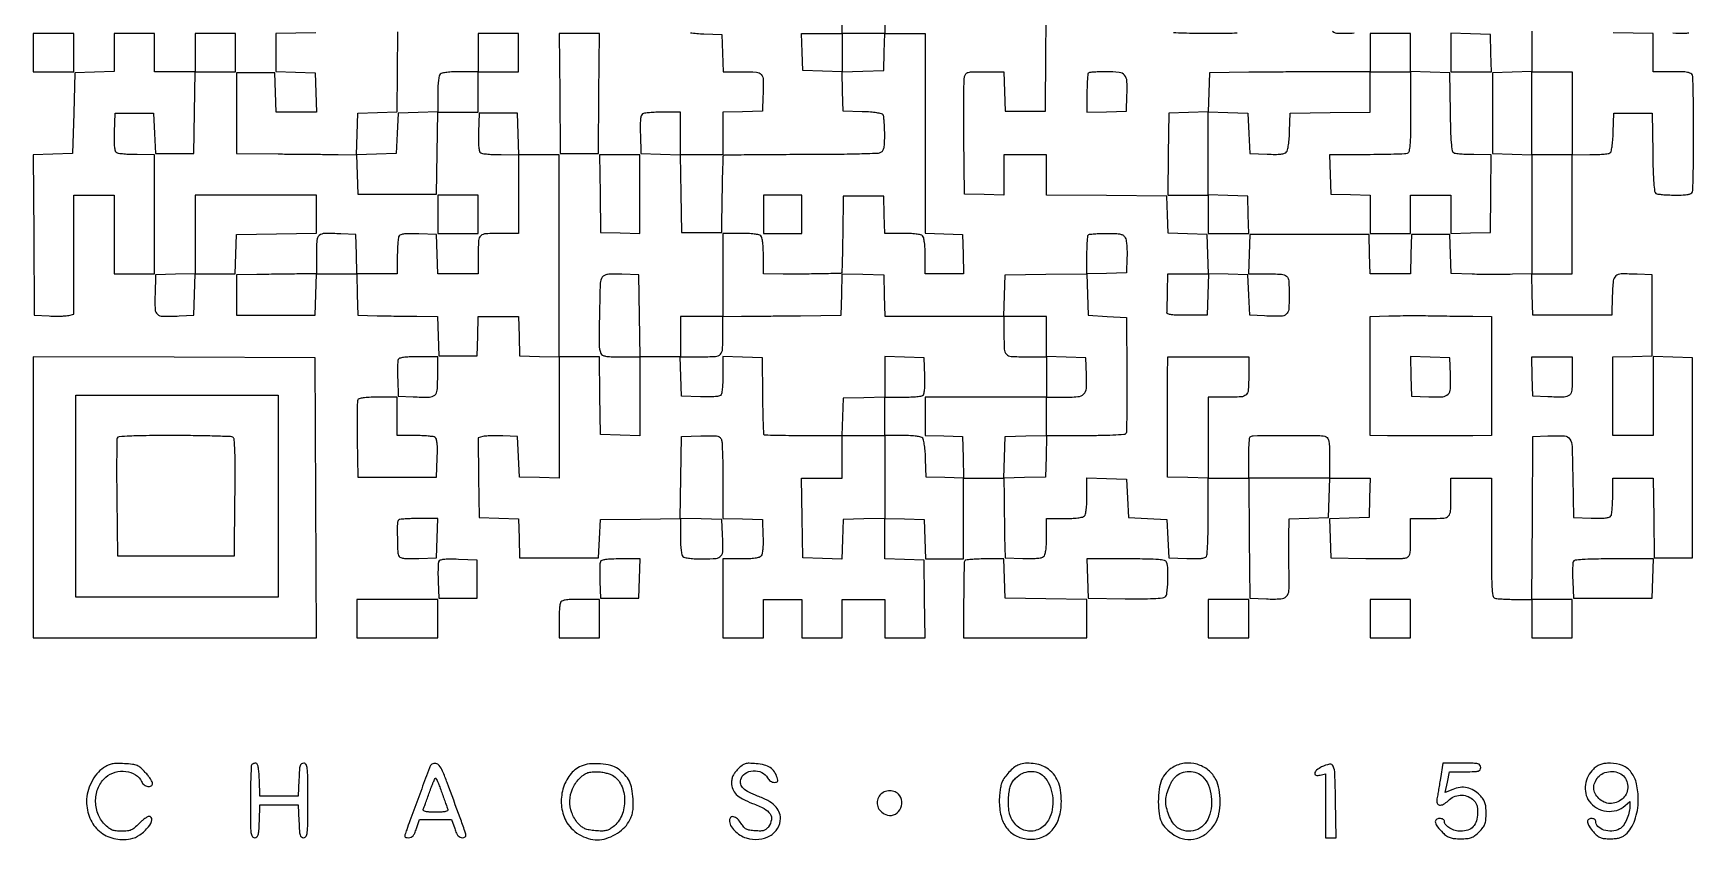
# Model space of a CAD drawing. Extents: x 156 to 936, y 95 to 969.
# Drawn here: x 156 to 936, y 95 to 474 of the extents above; entities that cross this region are included whole.
import ezdxf

# ---------------------------------------------------------------- set-up
doc = ezdxf.new("R2010")
doc.units = 0

msp = doc.modelspace()

# ---------------------------------------------------------------- linework, layer by layer
for points in [[(860, 475.037526), (860, 456.075052), (850.75, 455.787526), (841.5, 455.5), (841.5, 436.5), (841.5, 417.5), (850.75, 417.212474), (860, 416.924948), (860, 389), (860, 361.075052), (850.924009, 360.787526, -0.00535), (846.736868, 360.699708, -0.002938), (841.609681, 360.677176, -0.002928), (836.405461, 360.715366, -0.004679), (831.960666, 360.815626), (822.073315, 361.131251), (821.786657, 370.315626), (821.5, 379.5), (812.5, 379.5), (803.5, 379.5), (803.212474, 370.25), (802.924948, 361), (793.5, 361), (784.075052, 361), (783.787526, 370.25), (783.5, 379.5), (755.5, 379.5), (727.5, 379.5), (727.212474, 370.25), (726.924948, 361), (734.880687, 361, -0.011317), (742.390921, 360.829994, -0.174628), (744.743547, 359.86009, -0.19609), (745.799448, 357.655815, -0.014866), (746, 350.912063, -0.017236), (745.770163, 344.246707, -0.203074), (744.621507, 341.98339, -0.175386), (742.110054, 341.057469, -0.012267), (734.479083, 341.199088), (727.5, 341.5), (727, 351), (726.5, 360.5), (717.287036, 360.787036), (708.074071, 361.074071), (707.787036, 370.287036), (707.5, 379.5), (698.288393, 379.787018), (689.076786, 380.074036), (688.788393, 388.787018), (688.5, 397.5), (660.25, 397.765573), (632, 398.031147), (632, 407.515573), (632, 417), (622, 417), (612, 417), (612, 407.462474), (612, 397.924948), (602.75, 398.212474), (593.5, 398.5), (593.219059, 425, -0.002017), (593.151296, 435.317487, -0.002973), (593.182205, 444.376562, -0.001377), (593.275634, 452.089955, -0.056278), (593.488111, 453.75, -0.122107), (594.145104, 455.003531, -0.154287), (595.262685, 455.67173, -0.053479), (597.441204, 455.947367, -0.00475), (602.981526, 456), (611.924948, 456), (612.212474, 446.75), (612.5, 437.5), (622, 437.5), (631.5, 437.5), (631.715189, 465.239685), (631.930378, 492.97937)], [(288.75, 474.227935), (270, 473.955869), (270, 465.015461), (270, 456.075052), (279.25, 455.787526), (288.5, 455.5), (288.787526, 446.25), (289.075052, 437), (279.575052, 437), (270.075052, 437), (269.787526, 446.25), (269.5, 455.5), (260.5, 455.5), (251.5, 455.5), (251.5, 436.5), (251.5, 417.5), (271, 417.336408, -0.00006), (279.104656, 417.267438, -0.000058), (287.331164, 417.195489, -0.000057), (294.593357, 417.130307, -0.000207), (299.212474, 417.086408), (307.924948, 417), (308.212474, 407.75), (308.5, 398.5), (327, 398.5), (345.5, 398.5), (345.771593, 417.75), (346.043186, 437), (355.521593, 437), (365, 437), (365, 446.5), (365, 456), (374.5, 456), (384, 456), (384, 465), (384, 474), (374.5, 474), (365, 474), (365, 465), (365, 456), (356.7, 456, 0.011084), (353.171507, 455.92177, 0.020332), (350.306878, 455.677711, 0.021091), (348.139671, 455.310542, 0.144849), (347.2, 454.8, 0.144682), (346.689961, 453.861987, 0.021131), (346.322617, 451.701269, 0.02038), (346.078344, 448.847487, 0.011159), (346, 445.337526), (346, 437.075052), (336.75, 436.787526), (327.5, 436.5), (327, 427), (326.5, 417.5), (317.21333, 417.211989), (307.926659, 416.923978), (308.21333, 426.711989), (308.5, 436.5), (317.738011, 436.787367), (326.976023, 437.074734), (327.238011, 474.787367)], [(464.6893, 474.326921, 0.015296), (467.716006, 473.987154, 0.011615), (471.049836, 473.793676), (479.5, 473.5), (479.788933, 464.75), (480.077866, 456), (489.019881, 456, -0.01697), (495.739949, 455.771859, -0.202456), (498.011948, 454.625229, -0.176238), (498.94211, 452.11613, -0.012302), (498.800912, 444.479083), (498.5, 437.5), (489.25, 437.212474), (480, 436.924948), (480, 426.962474), (480, 417), (470, 417), (460, 417), (460, 427), (460, 437), (451.75, 436.984687, 0.009158), (448.496014, 436.919039, 0.01219), (445.544105, 436.733216, 0.009524), (443.10652, 436.473134, 0.110447), (442.208654, 436.150117, 0.190691), (441.608404, 435.324421, 0.03736), (441.278743, 433.481964, 0.025891), (441.136581, 430.674656, 0.007874), (441.208654, 426.41543), (441.5, 417.5), (450.727585, 417.212771), (459.955171, 416.925542), (460.227585, 398.712771), (460.5, 380.5), (470, 380.5), (479.5, 380.5), (479.700091, 398.366758, -0.002432), (479.81066, 405.249918, -0.003896), (479.979373, 411.123123, -0.00087), (480.175973, 416.260369, -0.188539), (480.369858, 416.703192, -0.195354), (480.825264, 416.895492, -0.00023), (491.216605, 417.033076, -0.002009), (502.877377, 417.135233, -0.001229), (516.63541, 417.166659, 0.002269), (531.039407, 417.229536, 0.004084), (542.850629, 417.4312, 0.001516), (552.698849, 417.709714, 0.115533), (554.215643, 418.115409, 0.135108), (555.124563, 418.979268, 0.085441), (555.659187, 420.350517, 0.042637), (555.924705, 422.627955, 0.008206), (555.984687, 426.785184, 0.009175), (555.922802, 429.828105, 0.012212), (555.748365, 432.588594, 0.009545), (555.504411, 434.867996, 0.110558), (555.201688, 435.707902, 0.195149), (554.447011, 436.24575, 0.020215), (552.262875, 436.673305, 0.020298), (549.292364, 437.008289, 0.009786), (545.467001, 437.207902), (536.5, 437.5), (536.212959, 446.713341), (535.925919, 455.926682), (545.712959, 456.213341), (555.5, 456.5), (555.788933, 465.25), (556.077866, 474), (565.538933, 474), (575, 474), (575, 427.038933), (575, 380.077866), (583.75, 379.788933), (592.5, 379.5), (592.787526, 370.25), (593.075052, 361), (584.037526, 361), (575, 361), (575, 369.3, 0.011084), (574.92177, 372.828493, 0.020332), (574.677711, 375.693122, 0.021091), (574.310542, 377.860329, 0.144849), (573.8, 378.8, 0.144676), (572.86205, 379.31002, 0.021133), (570.701574, 379.67737, 0.020382), (567.8482, 379.921652, 0.011162), (564.338933, 380), (556.077866, 380), (555.788933, 388.75), (555.5, 397.5), (546, 397.5), (536.5, 397.5), (536.27013, 379.603463, -0.001395), (536.162551, 372.722929, -0.002275), (536.028434, 366.886185, -0.000296), (535.882563, 361.699306, -0.193938), (535.77013, 361.441907, -0.19077), (535.148967, 361.180133, -0.000563), (526.195444, 360.994742, -0.003548), (517.05663, 360.880676, -0.003965), (508.25, 360.903093), (499, 361), (499, 369.3, 0.011084), (498.92177, 372.828493, 0.020332), (498.677711, 375.693122, 0.021091), (498.310542, 377.860329, 0.144849), (497.8, 378.8, 0.144849), (496.860329, 379.310542, 0.021091), (494.693122, 379.677711, 0.020332), (491.828493, 379.92177, 0.011084), (488.3, 380), (480, 380), (480, 360.5), (480, 341), (470, 341), (460, 341), (460, 331.5), (460, 322), (450.521593, 322), (441.043186, 322), (440.771593, 341.25), (440.5, 360.5), (432.520365, 360.796198, 0.007825), (428.193453, 360.889038, 0.040111), (425.800071, 360.7107, 0.077992), (424.305331, 360.231523, 0.118939), (423.270365, 359.355068, 0.151297), (422.338894, 356.644977, 0.003049), (421.977807, 341.993852, 0.004379), (421.838367, 327.742101, 0.092118), (422.606989, 323.581787, 0.192406), (423.346128, 322.782907, 0.06988), (424.845898, 322.311531, 0.034532), (427.428287, 322.062976, 0.00673), (432.106989, 322), (441, 322), (441, 303.462474), (441, 284.924948), (431.75, 285.212474), (422.5, 285.5), (422.227441, 303.75), (421.954883, 322), (412.477441, 322), (403, 322), (403, 369.5), (403, 417), (393.536212, 417), (384.072424, 417), (383.786212, 426.75), (383.5, 436.5), (374.5, 436.5), (365.5, 436.5), (365.208654, 427.58457, 0.007874), (365.136581, 423.325344, 0.025891), (365.278743, 420.518036, 0.03736), (365.608404, 418.675579, 0.190691), (366.208654, 417.849883, 0.110447), (367.10652, 417.526866, 0.009524), (369.544105, 417.266784, 0.01219), (372.496014, 417.080961, 0.009158), (375.75, 417.015313), (384, 417), (384, 398.5), (384, 380), (376.081787, 380, 0.01141), (368.599988, 379.829247, 0.175208), (366.252746, 378.85745, 0.195511), (365.199638, 376.650479, 0.014768), (365, 369.893011), (365, 361), (355.537526, 361), (346.075052, 361), (345.787526, 370.25), (345.5, 379.5), (337.085653, 379.793098, 0.008519), (333.085459, 379.864234, 0.027159), (330.4185, 379.721251, 0.039341), (328.659703, 379.389362, 0.187221), (327.850966, 378.793098, 0.110402), (327.527533, 377.894283, 0.00954), (327.267102, 375.45641, 0.012203), (327.081041, 372.504112, 0.00917), (327.015313, 369.25), (327, 361), (317.537526, 361), (308.075052, 361), (307.787526, 370.25), (307.5, 379.5), (300.520917, 379.800912, 0.012322), (292.88044, 379.941866, 0.176722), (290.372662, 379.009281, 0.202101), (289.227183, 376.732324, 0.01682), (289, 369.980948), (289, 361), (279.75, 360.920976, 0.00076), (275.521955, 360.878425, 0.000437), (270.426563, 360.814941, 0.000437), (265.307432, 360.742215, 0.000729), (261, 360.670976), (251.5, 360.5), (251.5, 351), (251.5, 341.5), (270, 341.5), (288.5, 341.5), (288.786212, 351.25), (289.072424, 361), (298.5, 361), (307.927576, 361), (308.213788, 351.25), (308.5, 341.5), (317.5, 341.301866, 0.001393), (321.645789, 341.222149, 0.00077), (326.709289, 341.146698, 0.000768), (331.84044, 341.086028, 0.001237), (336.212474, 341.051866), (345.924948, 341), (346.212474, 331.75), (346.5, 322.5), (355.5, 322.5), (364.5, 322.5), (364.787526, 331.75), (365.075052, 341), (374.5, 341), (383.924948, 341), (384.212474, 331.75), (384.5, 322.5), (393.75, 322.212474), (403, 321.924948), (403.080423, 313.212474, -0.001653), (403.122706, 306.076535, -0.000861), (403.130692, 297.179914, -0.000725), (403.106343, 286.476613, -0.00043), (403.047833, 273.712474), (403, 264.924948), (393.75, 265.212474), (384.5, 265.5), (384, 275), (383.5, 284.5), (376.520917, 284.800912, 0.008706), (373.680843, 284.873856, 0.009468), (370.918403, 284.844384, 0.00902), (368.556998, 284.731795, 0.045086), (367.248942, 284.526345), (364.95605, 283.950865), (365.228025, 265.225433), (365.5, 246.5), (374.712964, 246.212964), (383.925929, 245.925929), (384.212964, 236.712964), (384.5, 227.5), (403, 227.5), (421.5, 227.5), (422, 236.5), (422.5, 245.5), (441.25, 245.772065), (460, 246.044131), (460, 237.722065, 0.011041), (460.078163, 234.182675, 0.020303), (460.322097, 231.311666, 0.021068), (460.689163, 229.140642, 0.144947), (461.2, 228.2, 0.144765), (462.13883, 227.689713, 0.021112), (464.302742, 227.322455, 0.020356), (467.161864, 227.078287, 0.011122), (470.680948, 227, 0.019851), (476.870585, 227.245842, 0.208391), (479.057255, 228.41302, 0.16774), (479.945821, 230.947407, 0.01198), (479.800912, 238.520917), (479.5, 245.5), (469.728535, 245.786471), (459.95707, 246.072942), (460.228535, 265.286471), (460.5, 284.5), (469.623991, 284.785858, -0.004285), (475.398272, 284.917242, -0.054247), (477.560515, 284.712934, -0.162901), (478.673438, 284.067468, -0.115643), (479.360337, 282.785858, -0.054555), (479.603765, 281.204527, -0.002911), (479.796823, 276.115307, -0.004537), (479.936529, 270.047472, -0.003288), (479.986345, 263.287526), (480, 246.075052), (489.25, 245.787526), (498.5, 245.5), (498.793771, 237.655204, -0.01153), (498.842502, 234.264652, -0.021342), (498.701133, 231.514748, -0.023545), (498.405224, 229.431833, -0.126804), (497.921326, 228.405204, -0.145524), (496.939147, 227.748928, -0.03848), (495.078343, 227.326735, -0.027148), (492.342652, 227.0746, -0.009406), (488.377555, 227), (480, 227), (480, 208.5), (480, 190), (489.5, 190), (499, 190), (499, 199), (499, 208), (508, 208), (517, 208), (517, 199), (517, 190), (526.5, 190), (536, 190), (536, 199), (536, 208), (546, 208), (556, 208), (556, 199), (556, 190), (565.494458, 190), (574.988916, 190), (574.744458, 208.25), (574.5, 226.5), (565.25, 226.787526), (556, 227.075052), (556, 236.575052), (556, 246.075052), (565.25, 245.787526), (574.5, 245.5), (574.787526, 236.25), (575.075052, 227), (584.037526, 227), (593, 227), (593, 246), (593, 265), (602.5, 265), (612, 265), (612.076575, 256.25, 0.00075), (612.118276, 252.181789, 0.000396), (612.181599, 247.132812, 0.000394), (612.254569, 241.965308, 0.000608), (612.326575, 237.5), (612.5, 227.5), (620.84692, 227.207992, 0.010573), (624.47591, 227.15782, 0.020484), (627.373366, 227.297825, 0.022589), (629.549085, 227.592049, 0.128993), (630.59692, 228.080436, 0.145743), (631.251816, 229.061457, 0.038314), (631.673381, 230.924009, 0.02709), (631.925388, 233.660607, 0.009416), (632, 237.622445), (632, 246), (640.3, 246, 0.011084), (643.828493, 246.07823, 0.020332), (646.693122, 246.322289, 0.021091), (648.860329, 246.689458, 0.144849), (649.8, 247.2, 0.145015), (650.311042, 248.141321, 0.021051), (650.678036, 250.315021, 0.020283), (650.921884, 253.190499, 0.01101), (651, 256.737526), (651, 265.075052), (660.25, 264.787526), (669.5, 264.5), (670, 255.5), (670.5, 246.5), (679.5, 246), (688.5, 245.5), (689, 236.5), (689.5, 227.5), (697.914347, 227.206902, 0.008519), (701.914541, 227.135766, 0.027159), (704.5815, 227.278749, 0.039341), (706.340297, 227.610638, 0.187221), (707.149034, 228.206902, 0.128063), (707.478379, 229.232967, 0.002999), (707.732898, 234.334215, 0.006444), (707.919379, 240.354355, 0.004304), (707.984687, 247.25), (708, 265), (717.484427, 265), (726.968853, 265), (727.234427, 236.75), (727.5, 208.5), (735.344796, 208.206229, 0.020896), (742.122142, 208.235747, 0.194263), (744.730576, 209.431674, 0.179666), (745.887427, 212.155544, 0.017424), (745.969406, 219.448425, -0.002876), (745.896252, 223.545564, -0.001737), (745.854364, 228.400389, -0.00174), (745.846291, 233.223016, -0.003053), (745.877856, 237.212474), (746, 245.924948), (755.25, 246.212474), (764.5, 246.5), (764.787526, 255.75), (765.075052, 265), (774.575052, 265), (784.075052, 265), (783.787526, 255.75), (783.5, 246.5), (774.212977, 246.211984), (764.925954, 245.923969), (765.212977, 236.711984), (765.5, 227.5), (782, 227.214485, 0.003332), (788.484344, 227.145502, 0.004581), (794.314063, 227.175744, 0.002978), (799.202744, 227.275019, 0.053901), (800.75, 227.483537, 0.122326), (802.003755, 228.144405, 0.153829), (802.67193, 229.266745, 0.053257), (802.947427, 231.4538, 0.004723), (803, 237.019052), (803, 246), (811.893011, 246, 0.014768), (818.650479, 246.199638, 0.195511), (820.85745, 247.252746, 0.175208), (821.829247, 249.599988, 0.01141), (822, 257.081787), (822, 265), (831.5, 265), (841, 265), (841, 237.106989, 0.001482), (841.047441, 221.102837, 0.01238), (841.269618, 213.864913, 0.020733), (841.66906, 209.7558, 0.273), (842.581787, 208.606989, 0.06844), (843.599719, 208.368926, 0.007317), (846.0249, 208.178303, 0.008902), (848.933927, 208.044385, 0.00705), (852.081787, 208), (860, 208), (860, 199), (860, 190), (869.5, 190), (879, 190), (879, 199), (879, 208), (869.488117, 208), (859.976235, 208), (860.238117, 246.25), (860.5, 284.5), (867.479083, 284.800912, -0.020449), (875.375868, 284.818265, -0.253026), (877.874462, 283.339682, -0.128108), (878.893739, 279.873171, -0.004158), (879.227984, 265.236474), (879.5, 246.5), (887.914347, 246.206902, 0.008519), (891.914541, 246.135766, 0.027159), (894.5815, 246.278749, 0.039341), (896.340297, 246.610638, 0.187221), (897.149034, 247.206902, 0.110402), (897.472467, 248.105717, 0.00954), (897.732898, 250.54359, 0.012203), (897.918959, 253.495888, 0.00917), (897.984687, 256.75), (898, 265), (907.477935, 265), (916.955869, 265), (917.227935, 246.25), (917.5, 227.5), (926.5, 227.5), (935.5, 227.5), (935.5, 274.5), (935.5, 321.5), (926.25, 321.787526), (917, 322.075052), (917, 303.537526), (917, 285), (907.5, 285), (898, 285), (898, 303.462474), (898, 321.924948), (907.25, 322.212474), (916.5, 322.5), (916.5, 341.5), (916.5, 360.5), (909.520917, 360.800912, 0.012739), (901.942653, 360.934395, 0.177046), (899.421808, 359.990355, 0.194277), (898.223546, 357.678762, 0.015844), (897.787398, 350.740334), (897.5, 341.5), (879, 341.5), (860.5, 341.5), (860.213788, 351.25), (859.927576, 361), (869.463788, 361), (879, 361), (879, 389), (879, 417), (887.25, 417.015313, 0.008591), (890.498009, 417.077158, 0.011595), (893.431384, 417.251635, 0.008743), (895.855762, 417.495093, 0.112618), (896.707902, 417.798312, 0.195149), (897.24575, 418.552989, 0.020215), (897.673305, 420.737125, 0.020298), (898.008289, 423.707636, 0.009786), (898.207902, 427.532999), (898.5, 436.5), (907.5, 436.5), (916.5, 436.5), (916.773353, 418.044584, 0.003561), (916.964479, 409.331725, 0.012194), (917.267063, 403.675066, 0.01105), (917.657029, 399.785498, 0.224357), (918.273353, 398.809897, 0.109744), (919.121622, 398.502801, 0.009848), (921.384807, 398.255038, 0.01244), (924.126261, 398.078059, 0.009397), (927.143011, 398.015313, 0.008442), (931.089976, 398.074048, 0.038989), (933.35885, 398.323953, 0.076097), (934.70187, 398.798337, 0.180148), (935.393011, 399.581787, 0.085046), (935.637788, 400.809962, 0.001226), (935.821697, 408.288375, 0.003341), (935.956075, 416.983826, 0.002193), (936, 427, 0.002193), (935.956075, 437.016174, 0.003341), (935.821697, 445.711625, 0.001226), (935.637788, 453.190038, 0.085046), (935.393011, 454.418213, 0.192406), (934.653872, 455.217093, 0.06988), (933.154102, 455.688469, 0.034532), (930.571713, 455.937024, 0.00673), (925.893011, 456), (917, 456), (917, 464.977935), (917, 473.955869), (898.25, 474.227935)], [(691.586933, 474.415753, 0.002374), (696.353209, 474.236285, 0.004711), (701.982808, 474.104158, 0.003223), (708.377518, 474.055569, 0.003608), (716.721004, 474.106169, 0.01609), (721.611516, 474.328641, 0.022734)], [(766.378493, 474.98339, 0.175386), (768.889946, 474.057469, 0.012267), (776.520917, 474.199088)], [(926.221282, 474.211486, 0.004535), (931.728472, 474.079291, 0.056856), (933.798556, 474.284191, 0.168763)]]:
    msp.add_lwpolyline(points, format="xyb")
msp.add_lwpolyline([(556, 483.952771), (556, 474), (546, 474), (536, 474), (536, 464.962474), (536, 455.924948), (526.75, 456.212474), (517.5, 456.5), (517.211067, 465.25), (516.922134, 474), (526.424855, 474), (535.927576, 474), (536.213788, 483.75)])
for points in [[(194, 465.037526), (194, 456.075052), (184.75, 455.787526), (175.5, 455.5), (175, 436.5), (174.5, 417.5), (165.238012, 417.212316), (155.976023, 416.924631), (156.238012, 379.212316), (156.5, 341.5), (163.479083, 341.199088, 0.008627), (166.317546, 341.125736, 0.009416), (169.075142, 341.153996, 0.00895), (171.430652, 341.264735, 0.045288), (172.729083, 341.46814), (175, 342.038104), (175, 370.019052), (175, 398), (184.5, 398), (194, 398), (194, 379.5), (194, 361), (203.5, 361), (213, 361), (213, 389), (213, 417), (204.75, 417.015313, -0.009158), (201.496014, 417.080961, -0.01219), (198.544105, 417.266784, -0.009524), (196.10652, 417.526866, -0.110447), (195.208654, 417.849883, -0.190691), (194.608404, 418.675579, -0.03736), (194.278743, 420.518036, -0.025891), (194.136581, 423.325344, -0.007874), (194.208654, 427.58457), (194.5, 436.5), (203.5, 436.5), (212.5, 436.5), (213, 427), (213.5, 417.5), (222.5, 417.5), (231.5, 417.5), (231.771593, 436.75), (232.043186, 456), (241.521593, 456), (251, 456), (251, 465), (251, 474), (241.5, 474), (232, 474), (232, 465), (232, 456), (222.5, 456), (213, 456), (213, 465), (213, 474), (203.5, 474), (194, 474)], [(784, 465), (784, 456), (764.75, 455.960052, 0.000708), (756.038648, 455.92963, 0.000428), (745.720312, 455.870136, 0.000429), (735.473211, 455.793482, 0.000754), (727, 455.710052), (708.5, 455.5), (708.212964, 446.287036), (707.925929, 437.074071), (698.712964, 436.787036), (689.5, 436.5), (689.228407, 417.25), (688.956814, 398), (698.478407, 398), (708, 398), (708, 389), (708, 380), (717.538933, 380), (727.077866, 380), (726.788933, 388.75), (726.5, 397.5), (717.25, 397.787526), (708, 398.075052), (708, 417.575052), (708, 437.075052), (717.25, 436.787526), (726.5, 436.5), (727, 427), (727.5, 417.5), (735.596055, 417.212045, 0.009286), (739.457614, 417.146465, 0.027996), (742.085746, 417.297926, 0.040696), (743.859712, 417.648101, 0.151604), (744.802379, 418.261881, 0.125475), (745.25258, 419.210577, 0.012743), (745.672773, 421.688932, 0.015307), (746.01277, 424.715916, 0.011626), (746.206324, 428.049836), (746.5, 436.5), (765.25, 436.772065), (784, 437.044131), (784, 446.522065), (784, 456), (793.5, 456), (803, 456), (803, 437.106989, -0.002389), (802.949213, 426.478191, -0.017848), (802.721037, 421.438886, -0.035117), (802.291215, 418.61679, -0.25083), (801.418213, 417.606989, -0.081426), (800.244199, 417.364216, -0.002387), (795.173452, 417.178303, -0.004731), (789.183883, 417.044048, -0.003237), (782.380687, 417), (764.924948, 417), (765.212474, 407.75), (765.5, 398.5), (774.75, 398.212474), (784, 397.924948), (784, 388.962474), (784, 380), (793.5, 380), (803, 380), (803, 389), (803, 398), (812.5, 398), (822, 398), (822, 388.962474), (822, 379.924948), (831.25, 380.212474), (840.5, 380.5), (840.732973, 398.75), (840.965946, 417), (832.732973, 417.015313, -0.008737), (829.490147, 417.078013, -0.011749), (826.558108, 417.255038, -0.008944), (824.135479, 417.502243, -0.112062), (823.273353, 417.809897, -0.224357), (822.657029, 418.785498, -0.01105), (822.267063, 422.675066, -0.012194), (821.964479, 428.331725, -0.003561), (821.773353, 437.044584), (821.5, 455.5), (812.25, 455.787526), (803, 456.075052), (803, 465.037526), (803, 474), (793.5, 474), (784, 474)], [(651.666667, 455.333333, 0.174822), (651.400781, 454.767459, 0.00583), (651.195833, 452.256685, 0.010438), (651.048332, 449.243385, 0.007009), (651, 445.795808), (651, 436.924948), (660.25, 437.212474), (669.5, 437.5), (669.793496, 444.734468, 0.020454), (669.791092, 451.502124, 0.168485), (668.679164, 454.326198, 0.190375), (666.129947, 455.671624, 0.027351), (660.131483, 456, 0.007967), (657.095155, 455.951616, 0.011682), (654.428206, 455.804167, 0.007179), (652.220445, 455.598354, 0.171164)], [(232, 379.537526), (232, 361.075052), (222.75, 360.787526), (213.5, 360.5), (213.21285, 351.278376, 0.015937), (213.218029, 344.311888, 0.205359), (214.296927, 342.006436, 0.182581), (216.775708, 341.054051, 0.012183), (224.520917, 341.199088), (231.5, 341.5), (231.786212, 351.25), (232.072424, 361), (241.498686, 361), (250.924948, 361), (251.212474, 370.25), (251.5, 379.5), (270.25, 379.772065), (289, 380.044131), (289, 389.022065), (289, 398), (260.5, 398), (232, 398)], [(669.008312, 377.984468, -0.085886), (669.410016, 376.772475, -0.016005), (669.683915, 374.435874, -0.016723), (669.826685, 371.651967, -0.014587), (669.793496, 368.734468), (669.5, 361.5), (660.214246, 361.212001), (650.928493, 360.924002), (651.214246, 351.212001), (651.5, 341.5), (660.5, 341), (669.5, 340.5), (669.766679, 313.566679, -0.003058), (669.80599, 303.179285, -0.004859), (669.698851, 294.288851, -0.00132), (669.510487, 286.573096, -0.191892), (669.16129, 285.76129, -0.184317), (668.37688, 285.410189, -0.002707), (663.225883, 285.147785, -0.006982), (657.18409, 284.957279, -0.004502), (650.180254, 284.897366), (632.071284, 284.90551), (631.785642, 275.202755), (631.5, 265.5), (621.713346, 265.213346), (611.926692, 264.926692), (612.213346, 274.713346), (612.5, 284.5), (622.25, 284.786212), (632, 285.072424), (632, 294.036212), (632, 303), (603.5, 303), (575, 303), (575, 294.038933), (575, 285.077866), (583.75, 284.788933), (592.5, 284.5), (592.786688, 274.710532), (593.073376, 264.921064), (584.286688, 265.210532), (575.5, 265.5), (575.206324, 273.950164, 0.011302), (575.015093, 277.281363, 0.014976), (574.682026, 280.299919, 0.012295), (574.271826, 282.772011, 0.126595), (573.833879, 283.700164, 0.156365), (572.913227, 284.287489, 0.030268), (570.952749, 284.679019, 0.024242), (568.171204, 284.92478, 0.009913), (564.377555, 285), (556, 285), (556, 265.536212), (556, 246.072424), (546.25, 245.786212), (536.5, 245.5), (536.211984, 236.212977), (535.923969, 226.925954), (526.711984, 227.212977), (517.5, 227.5), (517.227935, 246.25), (516.955869, 265), (526.477935, 265), (536, 265), (536, 274.952771), (536, 284.905542), (517.888707, 284.897397, -0.002169), (510.915209, 284.924514, -0.003493), (504.974352, 285.014899, -0.000693), (499.75615, 285.137992, -0.192431), (499.357827, 285.30884, -0.189139), (499.184118, 285.706833, -0.0007), (498.997127, 290.859123, -0.003489), (498.833363, 296.727201, -0.002168), (498.71912, 303.614214), (498.5, 321.5), (489.25, 321.787526), (480, 322.075052), (479.984687, 313.787526, -0.009118), (479.919042, 310.519159, -0.012148), (479.733216, 307.555128, -0.009469), (479.47317, 305.107413, -0.110589), (479.150117, 304.208654, -0.190691), (478.324421, 303.608404, -0.03736), (476.481964, 303.278743, -0.025891), (473.674656, 303.136581, -0.007874), (469.41543, 303.208654), (460.5, 303.5), (460.212474, 312.75), (459.924948, 322), (469.355485, 322, 0.013197), (476.541333, 322.189698, 0.190437), (478.817374, 323.231208, 0.181487), (479.822885, 325.568899, 0.011786), (480, 333.081787), (480, 341), (488.75, 341.060367, 0.00041), (493.35831, 341.095943, 0.000117), (500.510938, 341.158706, 0.000118), (508.584007, 341.23334, 0.000125), (516.5, 341.310367), (535.5, 341.5), (535.786643, 351.28577), (536.073287, 361.07154), (545.786643, 360.78577), (555.5, 360.5), (555.785619, 350.79918), (556.071238, 341.098361), (584, 341.098361), (611.928762, 341.098361), (612.214381, 350.79918), (612.5, 360.5), (631.75, 360.771593), (651, 361.043186), (651, 369.854926, -0.007056), (651.048334, 373.279838, -0.010499), (651.195833, 376.274051, -0.005895), (651.400825, 378.768061, -0.174644), (651.666667, 379.333333, -0.171164), (652.220445, 379.598354, -0.007179), (654.428206, 379.804167, -0.011682), (657.095155, 379.951616, -0.007967), (660.131483, 380, -0.007548), (664.548122, 379.933322, -0.048307), (666.765464, 379.650803, -0.102816), (668.085435, 379.048339, -0.112042)], [(707.786212, 351.25), (707.5, 341.5), (698, 341.5, -0.00655), (693.429228, 341.559877, -0.026507), (690.652421, 341.780263, -0.043642), (689.005201, 342.147631, -0.349233), (688.6, 342.75, 0.012783), (688.645719, 343.591687, 0.000766), (688.714688, 346.129687, 0.001149), (688.785256, 349.15307, 0.000848), (688.85, 352.5), (689, 361), (698.536212, 361), (708.072424, 361)], [(612, 333.081787, 0.011759), (612.176663, 325.570915, 0.18106), (613.179831, 323.232644, 0.19079), (615.45107, 322.190353, 0.013298), (622.606989, 322), (632, 322), (632, 312.5), (632, 303), (639.80887, 303, 0.02007), (646.711576, 303.277182, 0.172538), (649.484212, 304.521953, 0.188489), (650.7176, 307.179672, 0.024754), (650.796198, 313.520365), (650.5, 321.5), (641.25, 321.787526), (632, 322.075052), (632, 331.537526), (632, 341), (622, 341), (612, 341)], [(832.25, 341.052225), (841, 341), (841, 313), (841, 285), (832.25, 284.905604, -0.001965), (824.436807, 284.852015, -0.000915), (814.304792, 284.840881, -0.000876), (803.19749, 284.868466, -0.000915), (792.25, 284.934866), (784, 285), (784, 312.961067), (784, 340.922134), (792.75, 341.211067, -0.004771), (796.884586, 341.308113, -0.002328), (802.160938, 341.35703, -0.002308), (807.65004, 341.357022, -0.00334), (812.5, 341.302225, 0.000786), (817.349949, 341.222656, 0.000544), (822.839062, 341.147205, 0.000548), (828.115495, 341.086199, 0.001124)], [(327.423642, 320.661609, 0.079281), (327.235027, 319.7687, 0.006579), (327.147568, 317.392336, 0.008656), (327.129541, 314.539392, 0.006569), (327.205027, 311.411609), (327.5, 303.5), (334.479083, 303.199088, 0.012322), (342.11956, 303.058134, 0.176722), (344.627338, 303.990719, 0.202101), (345.772817, 306.267676, 0.01682), (346, 313.019052), (346, 322), (336.968615, 322, 0.007593), (332.620517, 321.933967, 0.027242), (329.854544, 321.698735, 0.041413), (328.106941, 321.304101, 0.228749)], [(556, 312.573738), (556, 303.072424), (546.25, 302.786212), (536.5, 302.5), (536.211067, 293.75), (535.922134, 285), (545.961067, 285), (556, 285), (556, 294), (556, 303), (564.25, 303.015313, 0.00917), (567.504112, 303.081041, 0.012203), (570.45641, 303.267102, 0.00954), (572.894283, 303.527533, 0.110402), (573.793098, 303.850966, 0.187221), (574.389362, 304.659703, 0.039341), (574.721251, 306.4185, 0.027159), (574.864234, 309.085459, 0.008519), (574.793098, 313.085653), (574.5, 321.5), (565.25, 321.787526), (556, 322.075052)], [(727, 313.106989, -0.014768), (726.800362, 306.349521, -0.195511), (725.747254, 304.14255, -0.175208), (723.400012, 303.170753, -0.01141), (715.918213, 303), (708, 303), (708, 283.963788), (708, 264.927576), (698.395456, 265.213788), (688.790912, 265.5), (688.806161, 285, -0.000373), (688.818554, 293.10741, -0.000356), (688.84316, 301.342188, -0.000353), (688.875209, 308.615357, -0.001273), (688.910705, 313.25), (689, 322), (708, 322), (727, 322)], [(803.211971, 312.788029), (803.5, 303.5), (811.596055, 303.212045, 0.020771), (818.123234, 303.251102, 0.189669), (820.666193, 304.394058, 0.185166), (821.781389, 306.978805, 0.019645), (821.793771, 313.655204), (821.5, 321.5), (812.211971, 321.788029), (802.923942, 322.076058)], [(879, 313.019052, -0.01682), (878.772817, 306.267676, -0.202101), (877.627338, 303.990719, -0.176722), (875.11956, 303.058134, -0.012322), (867.479083, 303.199088), (860.5, 303.5), (860.212474, 312.75), (859.924948, 322), (869.462474, 322), (879, 322)], [(308.444079, 301.714868, 0.087149), (308.253208, 300.73586, 0.001758), (308.176436, 295.676938, 0.004104), (308.155987, 289.750713, 0.00274), (308.225464, 282.964868), (308.5, 265.5), (327, 265.5), (345.5, 265.5), (345.791346, 274.41543, 0.007874), (345.863419, 278.674656, 0.025891), (345.721257, 281.481964, 0.03736), (345.391596, 283.324421, 0.190691), (344.791346, 284.150117, 0.110447), (343.89348, 284.473134, 0.009524), (341.455895, 284.733216, 0.01219), (338.503986, 284.919039, 0.009158), (335.25, 284.984687), (327, 285), (327, 294), (327, 303), (317.968615, 303, 0.007874), (313.725352, 302.933174, 0.025662), (310.925239, 302.700775, 0.035692), (309.108297, 302.322099, 0.236138)], [(195.451839, 283.73509, 0.089123), (195.260059, 282.730486, 0.000779), (195.187397, 274.914877, 0.002682), (195.166043, 265.919612, 0.001724), (195.233224, 255.48509), (195.5, 228.5), (223, 228.5), (250.5, 228.5), (250.766401, 255.930847, 0.001978), (250.846326, 269.816892, 0.009301), (250.712289, 277.793922, 0.008349), (250.438935, 283.035929, 0.238479), (249.766401, 284.165534, 0.13329), (248.71702, 284.490786, 0.001453), (241.151849, 284.737744, 0.004431), (232.383371, 284.920723, 0.002855), (222.218615, 284.984687, 0.002078), (208.984552, 284.937396, 0.009731), (201.370974, 284.73033, 0.008335), (196.357451, 284.412445, 0.288745)], [(763.418213, 284.393011, -0.196891), (764.222504, 283.635863, -0.067576), (764.691745, 282.073821, -0.033028), (764.938279, 279.367534, -0.006203), (765, 274.393011), (765, 265), (746, 265), (727, 265), (727, 274.333333, -0.006664), (727.048313, 277.958217, -0.009979), (727.195833, 281.120833, -0.00536), (727.400449, 283.76298, -0.176136), (727.666667, 284.333333, -0.19747), (729.092554, 284.928599, -0.000971), (745.045529, 284.98621, -0.001835), (760.429984, 284.95544, -0.09043)], [(327.666667, 245.333333, 0.195602), (327.040216, 243.8478, 0.005877), (327.033407, 236.992136, 0.007493), (327.206577, 230.26788, 0.131906), (327.850966, 228.206902, 0.187221), (328.659703, 227.610638, 0.039341), (330.4185, 227.278749, 0.027159), (333.085459, 227.135766, 0.008519), (337.085653, 227.206902), (345.5, 227.5), (345.787526, 236.75), (346.075052, 246), (337.204192, 246, 0.007009), (333.756615, 245.951668, 0.010438), (330.743315, 245.804167, 0.00583), (328.232541, 245.599219, 0.174822)], [(346.438673, 225.700781, 0.078651), (346.2445, 224.787219, 0.006825), (346.151984, 222.403842, 0.008847), (346.130652, 219.542211, 0.006757), (346.205027, 216.411609), (346.5, 208.5), (355.5, 208.5), (364.5, 208.5), (364.5, 217.5), (364.5, 226.5), (355.733647, 226.789171, 0.007113), (351.338027, 226.871594, 0.030281), (348.715903, 226.724548, 0.05328), (347.127059, 226.364206, 0.222283)], [(422.423642, 225.661609, 0.079281), (422.235027, 224.7687, 0.006579), (422.147568, 222.392336, 0.008656), (422.129541, 219.539392, 0.006569), (422.205027, 216.411609), (422.5, 208.5), (431.5, 208.5), (440.5, 208.5), (440.787526, 217.75), (441.075052, 227), (432.006141, 227, 0.007548), (427.637843, 226.934049, 0.027152), (424.861635, 226.698947, 0.041271), (423.108114, 226.304492, 0.22904)], [(593.601747, 226.16463, 0.13071), (593.392822, 225.473666, 0.001358), (593.235221, 220.385665, 0.004242), (593.118784, 214.495619, 0.002729), (593.078998, 207.66463), (593.072536, 190), (622.036268, 190), (651, 190), (651, 198.978407), (651, 207.956814), (631.75, 208.228407), (612.5, 208.5), (612.212474, 217.75), (611.924948, 227), (603.021491, 227, 0.008766), (599.572029, 226.939517, 0.013348), (596.581765, 226.75461, 0.0079), (594.12228, 226.497274, 0.228132)], [(651.212474, 217.75), (651.5, 208.5), (668.940913, 208.285999, 0.004306), (676.601155, 208.257989, 0.010385), (682.266298, 208.403766, 0.008096), (686.484768, 208.668561, 0.154677), (687.690913, 209.158444, 0.198229), (688.596692, 210.870233, 0.013038), (688.991342, 216.561783, 0.018043), (689.031432, 222.231309, 0.08455), (688.393011, 225.418213, 0.249177), (687.39242, 226.288709, 0.036185), (684.634487, 226.72031, 0.018261), (679.708313, 226.948949, 0.002466), (669.355485, 227), (650.924948, 227)], [(879.423642, 225.661609, 0.079281), (879.235027, 224.7687, 0.006579), (879.147568, 222.392336, 0.008656), (879.129541, 219.539392, 0.006569), (879.205027, 216.411609), (879.5, 208.5), (898, 208.5), (916.5, 208.5), (916.787526, 217.75), (917.075052, 227), (898.506141, 227, 0.002944), (888.996066, 226.943998, 0.014562), (883.646177, 226.725066, 0.018329), (880.307698, 226.367576, 0.271667)], [(403.606989, 206.418213, 0.066985), (403.369301, 205.415001, 0.007881), (403.178303, 203.121975, 0.009324), (403.044415, 200.374534, 0.007511), (403, 197.418213), (403, 190), (412.5, 190), (422, 190), (422, 199), (422, 208), (413.106989, 208, 0.00673), (408.428287, 207.937024, 0.034532), (405.845898, 207.688469, 0.06988), (404.346128, 207.217093, 0.192406)], [(189, 128.829533, 0.074873), (185.876986, 125.978477, 0.053454), (183.300266, 121.998992, 0.052611), (181.586657, 117.483217, 0.065694), (181.021962, 113.03811, 0.097976), (182.629645, 105.113996, 0.118161), (187.09777, 98.995215, 0.120081), (193.790416, 95.630715, 0.103428), (201.678869, 95.467578, 0.108116), (206.049224, 97.319669, 0.065371), (210.192291, 101.154596, 0.129812), (211.726614, 104.454146, 0.467085), (210.432848, 106, 0.130351), (209.622639, 105.785126, 0.026222), (208.3564, 104.971875, 0.026062), (206.943487, 103.839885, 0.021776), (205.564771, 102.5, -0.024939), (203.585045, 100.600217, -0.076152), (202.014725, 99.609311, -0.076999), (200.229602, 99.139754, -0.025885), (197.531923, 99, -0.026156), (194.883695, 99.138628, -0.071017), (193.065399, 99.595938, -0.071997), (191.461939, 100.539604, -0.027436), (189.526097, 102.273903, -0.109894), (186.302088, 107.342885, -0.093593), (185.284528, 113.610844, -0.094929), (186.623318, 119.741735, -0.117285), (190.095612, 124.426999, -0.106086), (194.491579, 126.761178, -0.099727), (199.560821, 127.157114, -0.108478), (204.052292, 125.583663, -0.14863), (206.868104, 122.390135, 0.120484), (208.094496, 120.833665, 0.124305), (209.88709, 120.041075, 0.18771), (211.361942, 120.343328, 0.254691), (212, 121.514685, 0.122435), (211.799288, 122.322063, 0.022129), (211.009394, 123.66537, 0.022679), (209.91879, 125.189258, 0.018828), (208.627725, 126.709159, 0.02632), (206.489735, 128.808801, 0.082189), (204.786406, 129.876017, 0.068841), (202.66791, 130.435581, 0.014803), (198.877725, 130.782078, 0.014371), (195.314042, 130.899095, 0.049851), (193.021, 130.67936, 0.063704), (191.123698, 130.045575, 0.035218)], [(258.666667, 130.333333, 0.187071), (258.397132, 129.722453, 0.001897), (258.195833, 124.917708, 0.005817), (258.04814, 119.333838, 0.003703), (258, 112.833333, 0.001963), (258.041615, 102.235498, 0.026991), (258.279078, 98.399373, 0.101039), (258.856817, 96.63942, 0.269294), (259.957936, 96, 0.164207), (261.008978, 96.354742, 0.160667), (261.64141, 97.276855, 0.055115), (261.981863, 99.231624, 0.006162), (262.207936, 103.75), (262.5, 111.5), (271.5, 111.5), (280.5, 111.5), (280.792064, 103.75, 0.006162), (281.018137, 99.231624, 0.055115), (281.35859, 97.276855, 0.160667), (281.991022, 96.354742, 0.164207), (283.042064, 96, 0.274756), (284.146947, 96.656723, 0.097008), (284.722029, 98.484496, 0.025991), (284.958715, 102.461115, 0.00187), (285, 113.5, 0.00187), (284.958715, 124.538885, 0.025991), (284.722029, 128.515504, 0.097008), (284.146947, 130.343277, 0.274756), (283.042064, 131, 0.164207), (281.991022, 130.645258, 0.160667), (281.35859, 129.723145, 0.055115), (281.018137, 127.768376, 0.006162), (280.792064, 123.25), (280.5, 115.5), (271.5, 115.5), (262.5, 115.5), (262.207936, 123.25, 0.009151), (262.004998, 126.872045, 0.031825), (261.682895, 129.192992, 0.051713), (261.241908, 130.594412, 0.299121), (260.624602, 131, 0.045119), (260.081293, 130.950872, 0.036973), (259.51681, 130.804167, 0.038365), (259.01482, 130.589038, 0.076104)], [(342.130496, 128.81934, 0.001573), (340.302244, 123.913851, 0.000231), (336.636493, 113.968517, 0.000205), (332.959726, 103.966389, 0.002025), (331.4311, 99.75, 0.008186), (330.616156, 97.350325, 0.137117), (330.584157, 96.519131, 0.300971), (331.022305, 96.109275, 0.041862), (332.325193, 96, 0.098876), (333.488528, 96.232322, 0.115382), (334.40111, 96.889306, 0.074554), (335.194102, 98.13127, 0.02165), (336.030834, 100.25), (337.5, 104.5), (345, 104.5), (352.5, 104.5), (353.969166, 100.25, 0.021645), (354.806071, 98.130766, 0.074599), (355.599076, 96.888969, 0.115448), (356.511886, 96.232221, 0.09877), (357.675985, 96, 0.143758), (358.824037, 96.337049, 0.287965), (359.210376, 97.159992, 0.05441), (358.766591, 99.050627, 0.002535), (356.543347, 105.25, 0.000988), (350.450226, 121.870822, 0.016623), (348.242887, 127.293098, 0.055671), (346.73562, 129.859279, 0.197361), (345.129566, 130.81934, 0.074042), (344.122053, 130.820603, 0.110847), (343.303916, 130.505766, 0.101517), (342.650415, 129.845581, 0.054573)], [(413.379122, 129.618381, 0.123678), (408.116601, 125.43784, 0.095197), (404.825044, 118.853176, 0.090407), (404.108126, 111.200436, 0.097318), (406.185974, 104, 0.075166), (408.745774, 100.452146, 0.062529), (412.393332, 97.557387, 0.062418), (416.650499, 95.649785, 0.074284), (421, 95, 0.07559), (425.147826, 95.630674, 0.055047), (429.429457, 97.500621, 0.055177), (433.188437, 100.252849, 0.077133), (435.785396, 103.5, 0.032205), (436.948635, 105.870154, 0.052497), (437.582099, 108.016698, 0.04282), (437.826258, 110.539562, 0.014638), (437.75863, 114.218033, 0.033339), (437.209049, 119.004914, 0.070495), (436.030417, 122.541176, 0.074917), (433.970393, 125.475908, 0.041996), (430.701649, 128.373429, 0.10189), (427.383704, 129.928357, 0.040879), (422.406651, 130.698175, 0.040915), (417.267404, 130.646579, 0.08354)], [(428.066492, 125.301651, -0.152819), (432.248023, 120.666019, -0.104902), (433.815782, 113.707873, -0.100677), (432.437325, 106.466359, -0.129171), (428.37118, 101.069606, -0.040912), (426.633625, 99.91526, -0.072198), (425.025056, 99.308919, -0.057143), (423.064092, 99.107871, -0.017468), (420.082013, 99.24791, -0.02074), (417.123118, 99.614699, -0.06116), (415.16068, 100.193858, -0.071578), (413.571994, 101.17239, -0.03667), (411.885622, 102.801981, -0.096927), (408.990761, 107.675868, -0.093047), (408.091026, 113.353943, -0.093019), (409.311734, 118.973207, -0.096796), (412.478869, 123.678869, -0.02671), (414.439601, 125.440606, -0.071581), (416.049837, 126.396365, -0.071592), (417.864088, 126.859248, -0.026723), (420.495708, 127, -0.030419), (422.520773, 126.876686, -0.024765), (424.662394, 126.50651, -0.025491), (426.622509, 125.960557, -0.052786)], [(487.043315, 128.197161, 0.031678), (485.628363, 126.590582, 0.054459), (484.697203, 125.071534, 0.060277), (484.175941, 123.502238, 0.050114), (484, 121.751237, 0.098347), (484.584554, 118.808079, 0.101797), (486.24662, 116.352497, 0.073899), (489.228272, 114.199684, 0.029152), (493.862213, 112.132872, -0.030968), (499.401292, 109.638214, -0.121301), (502.183871, 107.165499, -0.199111), (502.76901, 104.417356, -0.10734), (501.407563, 101.17149, -0.059527), (500.367463, 100.009086, -0.104275), (499.247829, 99.376681, -0.074057), (497.707368, 99.130426, -0.018855), (495.17174, 99.198984, -0.023325), (492.581347, 99.488695, -0.082048), (490.995632, 100.017264, -0.094494), (489.785168, 100.983983, -0.037091), (488.514177, 102.71148, 0.061935), (486.780096, 104.83894, 0.128346), (484.920907, 105.873802, 0.259954), (483.593294, 105.526261, 0.204301), (483, 104.134859, 0.127823), (483.607675, 101.796683, 0.064939), (485.430568, 99.339289, 0.060176), (488.030054, 97.225719, 0.067944), (490.957187, 95.894681, 0.091104), (496.820358, 95.250733, 0.112002), (502.074606, 96.849554, 0.126782), (505.680065, 100.350421, 0.137837), (507, 105.04747, 0.104703), (506.32701, 108.226049, 0.094647), (504.41078, 110.991109, 0.072085), (501.110535, 113.408102, 0.034256), (496.289491, 115.559401, -0.027081), (492.154896, 117.333753, -0.078267), (489.618389, 119.128338, -0.124442), (488.419663, 121.078136, -0.138251), (488.356038, 123.282431, -0.186306), (490.386169, 126.160709, -0.132652), (494.165044, 127.43126, -0.125601), (498.230273, 126.652357, -0.16143), (500.974382, 124.047868, 0.069061), (501.544595, 123.264656, 0.056047), (502.345382, 122.601561, 0.057688), (503.243994, 122.151423, 0.087507), (504.102571, 122, 0.049891), (505.113572, 122.101131, 0.209908), (505.601002, 122.444137, 0.176335), (505.726828, 123.082204, 0.033965), (505.462882, 124.25, 0.074605), (504.179358, 126.982584, 0.099723), (502.243997, 128.912348, 0.084844), (499.459256, 130.142195, 0.040987), (495.602738, 130.783038, 0.015518), (492.291219, 130.954412, 0.078677), (490.465631, 130.703921, 0.095109), (488.973895, 129.92154, 0.028186)], [(619, 130.293772, 0.076067), (617.087075, 129.242999, 0.032325), (614.880512, 127.312465, 0.031852), (612.82153, 124.982384, 0.045131), (611.329611, 122.653901, 0.058543), (610.746312, 121.116717, 0.020527), (610.265429, 118.800102, 0.019742), (609.933766, 116.142269, 0.019727), (609.812664, 113.465866, 0.059891), (610.641283, 106.220524, 0.100391), (613.207019, 100.67913, 0.114368), (617.441847, 97.04421, 0.095299), (623.135764, 95.335487, 0.109106), (629.531938, 96.079696, 0.127286), (634.614084, 99.455999, 0.11177), (637.861825, 105.281659, 0.071036), (638.981996, 113, 0.037954), (638.589727, 118.321572, 0.065807), (637.362952, 122.573767, 0.075077), (635.22174, 125.972609, 0.067551), (632.102117, 128.730067, 0.071738), (629.275861, 130.080428, 0.045959), (625.712854, 130.842235, 0.045947), (622.069193, 130.940475, 0.071519)], [(630.759074, 124.75, -0.085002), (633.368258, 120.794845, -0.0666), (634.793891, 115.84745, -0.06477), (634.890153, 110.557266, -0.071274), (633.605633, 105.598574, -0.136548), (629.802171, 100.770011, -0.164414), (624.321063, 99.036776, -0.161085), (618.82786, 100.974165, -0.130637), (615.015001, 105.963785, -0.05281), (614.536009, 107.585614, -0.022749), (614.229554, 109.822322, -0.021215), (614.106362, 112.373544, -0.019511), (614.193525, 114.998696, -0.017974), (614.54529, 118.238524, -0.052046), (615.09845, 120.42224, -0.063892), (616.015679, 122.185354, -0.039187), (617.500975, 124.001017, -0.094023), (620.603499, 126.212748, -0.094124), (624.299328, 127.133366, -0.099561), (627.903375, 126.617994, -0.119955)], [(691.298549, 129.040484, 0.072498), (688.140399, 126.421773, 0.084662), (686.057336, 123.134723, 0.068092), (684.896727, 118.770992, 0.030357), (684.519851, 112.82333, 0.030153), (684.84458, 107.201913, 0.082501), (685.950743, 103.392704, 0.090439), (688.158906, 100.349053, 0.041321), (691.989831, 97.25, 0.111134), (697.041378, 95.254442, 0.111069), (702.461949, 95.614734, 0.103537), (707.499977, 98.327511, 0.08537), (711.439951, 103.003398, 0.0871), (713.001998, 107.202904, 0.043096), (713.550133, 112.883083, 0.042857), (713.111703, 118.671508, 0.075167), (711.643538, 123.234237, 0.108612), (708.01802, 127.738391, 0.100002), (702.733482, 130.471739, 0.099733), (696.789885, 130.943408, 0.107393)], [(705.475957, 124.614952, -0.102517), (708.076491, 120.655015, -0.066126), (709.410817, 115.31137, -0.06385), (709.325591, 109.587232, -0.079009), (707.751335, 104.5, -0.11526), (704.939988, 101.074922, -0.112739), (700.880102, 99.215648, -0.115107), (696.484364, 99.322398, -0.124112), (692.726909, 101.377288, -0.074368), (691.029652, 103.498065, -0.035269), (689.484753, 106.648246, -0.03513), (688.3736, 110.055826, -0.061322), (688.011154, 113, -0.060846), (688.360935, 115.86366, -0.032033), (689.446115, 119.285158, -0.032026), (690.933976, 122.485319, -0.071664), (692.536816, 124.627725, -0.109018), (695.402523, 126.457365, -0.088235), (699.003945, 127.094229, -0.088166), (702.606667, 126.45031, -0.108588)], [(761.25, 129.266966, 0.0524), (758.908906, 127.767927, 0.177961), (757.985285, 126.242085, 0.415761), (758.587512, 125.354117, 0.108602), (760.5, 125.410644), (763, 126.038104), (763, 111.019052), (763, 96), (765.523614, 96), (768.047228, 96), (767.773614, 113.237194, 0.003866), (767.472216, 126.003186, 0.089024), (766.718468, 129.558395, 0.357152), (764.951468, 130.519661, 0.069361)], [(817.045451, 123.75, -0.001507), (816.575639, 120.807725, -0.001661), (816.102779, 117.9623, -0.001544), (815.683247, 115.534146, -0.008473), (815.430536, 114.228041, 0.129665), (815.527365, 112.286232, 0.282999), (816.612893, 111.350342, 0.174832), (818.485925, 111.703253, 0.063334), (820.657592, 113.384865, -0.08895), (823.265945, 115.2, -0.092597), (826.305995, 115.962869, -0.093446), (829.393469, 115.574423, -0.092551), (832.139216, 114.088353, -0.0558), (833.310117, 112.901552, -0.08095), (834.021611, 111.616395, -0.063579), (834.389655, 109.947736, -0.022529), (834.5, 107.5, -0.069977), (833.987528, 103.856215, -0.117698), (832.477137, 101.179732, -0.123904), (829.985815, 99.561149, -0.082588), (826.611722, 99, -0.070642), (823.975767, 99.374288, -0.064419), (821.457422, 100.471118, -0.072879), (819.61267, 101.977976, -0.187236), (819, 103.556704, 0.149433), (818.823064, 104.13551, 0.109737), (818.33318, 104.600055, 0.084072), (817.565065, 104.900196, 0.051234), (816.59362, 105, 0.180677), (815.078019, 104.433851, 0.27853), (814.660168, 103.140596, 0.112409), (815.686849, 101.040232, 0.032081), (818.156002, 98.350541, 0.035184), (819.959865, 96.850666, 0.074085), (821.575507, 96.018963, 0.06258), (823.534227, 95.616797, 0.01938), (826.546432, 95.5, 0.019483), (829.665995, 95.621602, 0.070647), (831.599304, 96.051862, 0.078635), (833.227299, 96.977492, 0.027873), (835.230769, 98.769231, 0.027873), (837.022508, 100.772701, 0.078635), (837.948138, 102.400696, 0.070647), (838.378398, 104.334005, 0.019483), (838.5, 107.453568, 0.019475), (838.381899, 110.484515, 0.063762), (837.973996, 112.443957, 0.074469), (837.124585, 114.070533, 0.033529), (835.574839, 115.921885, 0.065476), (832.730578, 118.203394, 0.082816), (829.604551, 119.452067, 0.083852), (826.273621, 119.610276, 0.069092), (822.829499, 118.70212), (819.335686, 117.242312), (820.300354, 122.121156), (821.265021, 127), (828.632511, 127, 0.006075), (833.012747, 127.05322, 0.060267), (834.829064, 127.317866, 0.181289), (835.674733, 127.926405, 0.14816), (836, 129, 0.171419), (835.617094, 130.084055, 0.169317), (834.636294, 130.693881, 0.050693), (832.497322, 130.950748, 0.004554), (827.090351, 131), (818.180703, 131)], [(888.917461, 128.217559, 0.092584), (886.404958, 124.959722, 0.084932), (885.141191, 120.915096, 0.086605), (885.305296, 116.751185, 0.102003), (886.895241, 113.14712, 0.109138), (890.413695, 109.969101, 0.099446), (895.062997, 108.433797, 0.101183), (899.876321, 108.824394, 0.117378), (903.864865, 111.08873), (906, 113.07791), (906, 110.506837, -0.065463), (905.612557, 107.560254, -0.043499), (904.447266, 104.352206, -0.044249), (902.849054, 101.58534, -0.117322), (901.1504, 100.080491, -0.108026), (897.644413, 99.086816, -0.096611), (893.88978, 99.584037, -0.113738), (891.046829, 101.330157, -0.20102), (890, 103.828741, 0.166893), (889.846583, 104.275565, 0.09517), (889.4125, 104.655943, 0.076026), (888.765001, 104.913082, 0.056627), (888, 105, 0.172725), (886.581821, 104.495024, 0.264106), (886.121311, 103.308514, 0.114146), (886.886206, 101.356757, 0.032111), (888.917971, 98.765777, 0.029316), (890.704166, 96.988242, 0.083225), (892.189409, 96.060614, 0.076266), (893.970503, 95.624785, 0.02194), (896.812983, 95.5, 0.023103), (899.242286, 95.612306, 0.04446), (901.157443, 95.96329, 0.05406), (902.712338, 96.580967, 0.060406), (904.036243, 97.5, 0.071793), (906.506985, 100.433492, 0.051728), (908.383852, 104.286629, 0.047211), (909.568555, 108.820995, 0.039448), (909.978038, 113.782119, 0.053865), (909.191153, 121.311487, 0.110076), (906.722206, 126.680355, 0.132966), (902.580413, 129.869147, 0.098249), (896.880918, 131, 0.025257), (894.278991, 130.868481, 0.058851), (892.377046, 130.446015, 0.063859), (890.720923, 129.617875, 0.034509)], [(903, 125, -0.111476), (904.598703, 122.468981, -0.100173), (905.037269, 119.393538, -0.100298), (904.245545, 116.392759, -0.112063), (902.365141, 114.07258, -0.07889), (899.612147, 112.536053, -0.096953), (896.711131, 112.072925, -0.099763), (893.91346, 112.739388, -0.088396), (891.454545, 114.454545, -0.076778), (889.75617, 116.773454, -0.110539), (889.107665, 119.224007, -0.10739), (889.558887, 121.769539, -0.069391), (891.07258, 124.365141, -0.121754), (893.534736, 126.283792, -0.091875), (896.881094, 127.089989, -0.091446), (900.308375, 126.644679, -0.119009)], [(347.912695, 117.25, 0.000118), (348.862946, 114.573636, 0.000152), (349.737168, 112.115625, 0.000115), (350.471162, 110.055384, 0.001342), (350.760742, 109.25, -0.333849), (350.584964, 108.674804, -0.104405), (349.709559, 108.282055, -0.043418), (347.964847, 108.059469, -0.010028), (345, 108, -0.010028), (342.035153, 108.059469, -0.043418), (340.290441, 108.282055, -0.104405), (339.415036, 108.674804, -0.333849), (339.239258, 109.25, 0.001342), (339.528838, 110.055384, 0.000115), (340.262832, 112.115625, 0.000152), (341.137054, 114.573636, 0.000118), (342.087305, 117.25, -0.00638), (343.042698, 119.837607, -0.01023), (343.930768, 122.017188, -0.004358), (344.729962, 123.825771, -0.294603), (345, 124, -0.294603), (345.270038, 123.825771, -0.004358), (346.069232, 122.017188, -0.01023), (346.957302, 119.837607, -0.00638)], [(553.381202, 115.459036, 0.109927), (552.480095, 113.072754, 0.121514), (552.725384, 110.621888, 0.113625), (554.114518, 108.44446, 0.087502), (556.444308, 106.843421, 0.194785), (560.088767, 106.687436, 0.169265), (563.084589, 109.096837, 0.16052), (564.028585, 112.957851, 0.178579), (562.428571, 116.428571, 0.119904), (560.301989, 117.722842, 0.104078), (557.700054, 117.985624, 0.10371), (555.205377, 117.177049, 0.118206)]]:
    msp.add_lwpolyline(points, format="xyb", close=True)
for points in [[(156, 465), (156, 456), (165.5, 456), (175, 456), (175, 465), (175, 474), (165.5, 474), (156, 474)], [(403.300557, 445.75), (403.5, 417.5), (412.5, 417.5), (421.5, 417.5), (421.765573, 445.75), (422.031147, 474), (412.566131, 474), (403.101115, 474)], [(822, 465.037526), (822, 456), (831.538933, 456), (841.077866, 456), (840.788933, 464.75), (840.5, 473.5), (831.25, 473.787526), (822, 474.075052)], [(879, 436.5), (879, 417), (869.5, 417), (860, 417), (860, 436.5), (860, 456), (869.5, 456), (879, 456)], [(422.276588, 398.75), (422.5, 380.5), (431.75, 380.212474), (441, 379.924948), (441, 398.462474), (441, 417), (431.526588, 417), (422.053177, 417)], [(346, 389), (346, 380), (355.5, 380), (365, 380), (365, 389), (365, 398), (355.5, 398), (346, 398)], [(499, 389), (499, 380), (508, 380), (517, 380), (517, 389), (517, 398), (508, 398), (499, 398)], [(156, 256.007138), (156, 190), (222.50719, 190), (289.014379, 190), (288.75719, 255.75), (288.5, 321.5), (222.25, 321.757138), (156, 322.014276)], [(271, 256.5), (271, 209), (223.5, 209), (176, 209), (176, 256.5), (176, 304), (223.5, 304), (271, 304)], [(308, 199), (308, 190), (327, 190), (346, 190), (346, 199), (346, 208), (327, 208), (308, 208)], [(708, 199), (708, 190), (717.5, 190), (727, 190), (727, 199), (727, 208), (717.5, 208), (708, 208)], [(784, 199), (784, 190), (793.5, 190), (803, 190), (803, 199), (803, 208), (793.5, 208), (784, 208)]]:
    msp.add_lwpolyline(points, close=True)

doc.saveas('drawing.dxf')
